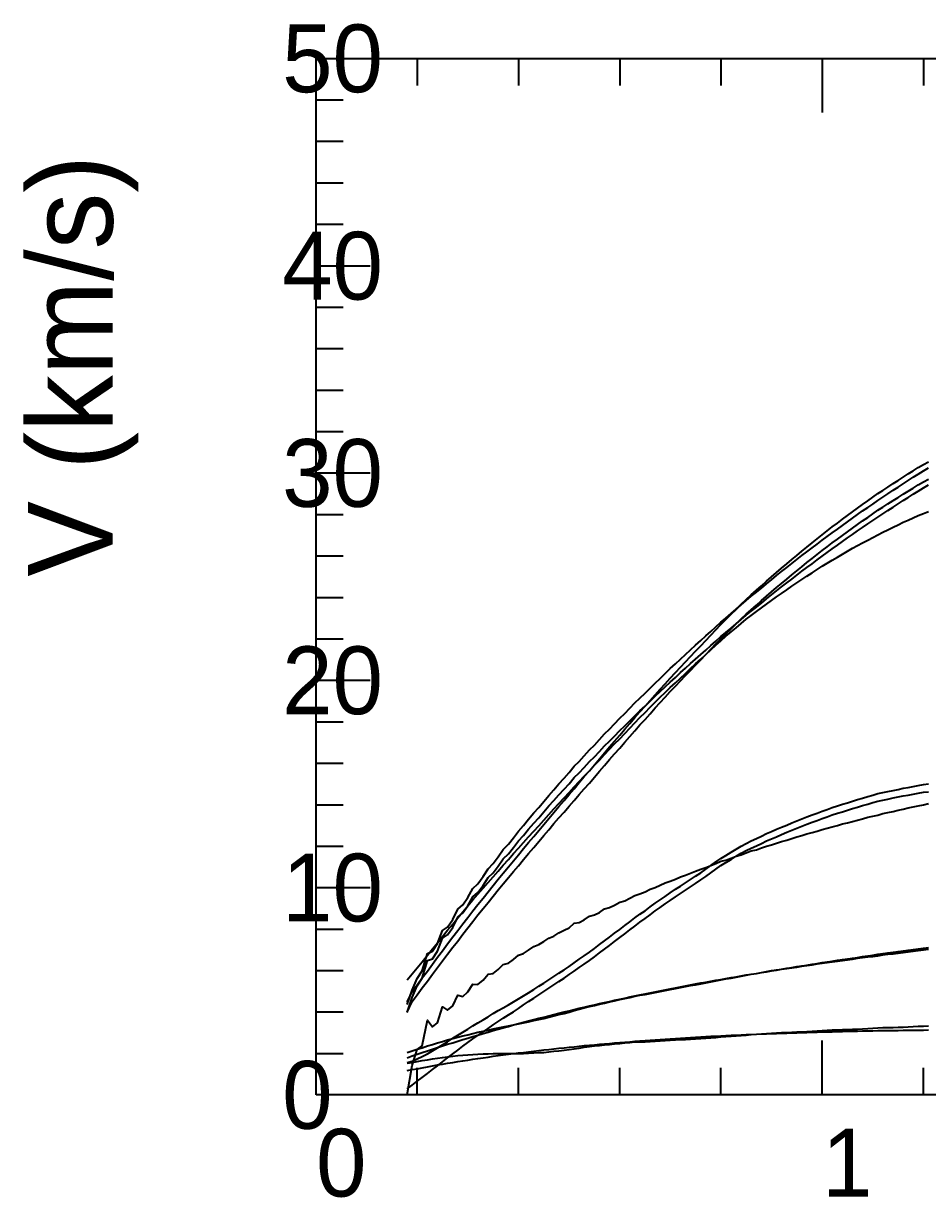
# Model space of a CAD drawing. Extents: x -35 to 185, y -35 to 148.
# Drawn here: x -34.5 to 72.2, y -12.1 to 126.4 of the extents above; entities that cross this region are included whole.
import ezdxf

# ---------------------------------------------------------------- set-up
doc = ezdxf.new("R2010")
doc.units = 0

msp = doc.modelspace()

# ---------------------------------------------------------------- linework, layer by layer
at = {"color": 0}
for p, q in [((11.95, 122.33), (11.95, 119.13)), ((23.89, 122.33), (23.89, 119.13)), ((35.84, 122.33), (35.84, 119.13)), ((47.79, 122.33), (47.79, 119.13)), ((59.73, 122.33), (59.73, 115.93)), ((71.68, 122.33), (71.68, 119.13)), ((0, 117.43), (3.2, 117.43)), ((0, 112.54), (3.2, 112.54)), ((0, 107.65), (3.2, 107.65)), ((0, 102.76), (3.2, 102.76)), ((0, 97.86), (6.4, 97.86)), ((0, 92.97), (3.2, 92.97)), ((0, 88.08), (3.2, 88.08)), ((0, 83.18), (3.2, 83.18)), ((0, 78.29), (3.2, 78.29)), ((0, 73.4), (6.4, 73.4)), ((0, 68.5), (3.2, 68.5)), ((0, 63.61), (3.2, 63.61)), ((0, 58.72), (3.2, 58.72)), ((0, 53.82), (3.2, 53.82)), ((0, 48.93), (6.4, 48.93)), ((0, 44.04), (3.2, 44.04)), ((0, 39.14), (3.2, 39.14)), ((0, 34.25), (3.2, 34.25)), ((0, 29.36), (3.2, 29.36)), ((0, 24.47), (6.4, 24.47)), ((0, 19.57), (3.2, 19.57)), ((0, 14.68), (3.2, 14.68)), ((0, 9.79), (3.2, 9.79)), ((59.73, 0), (59.73, 6.4)), ((0, 4.89), (3.2, 4.89)), ((11.95, 0), (11.95, 3.2)), ((23.89, 0), (23.89, 3.2)), ((35.84, 0), (35.84, 3.2)), ((47.79, 0), (47.79, 3.2)), ((71.68, 0), (71.68, 3.2))]:
    msp.add_line(p, q, dxfattribs=at)
msp.add_lwpolyline([(0, 0), (0, 122.33), (179.2, 122.33), (179.2, 0)], close=True, dxfattribs=at)
at = {"color": 4}
for points in [[(10.75, 10.97), (11.35, 12.17), (11.95, 12.99), (12.54, 13.83), (13.14, 14.61), (13.74, 15.44), (14.34, 16.26), (14.93, 17.02), (15.53, 17.84), (16.13, 18.65), (16.73, 19.4), (17.32, 20.19), (17.92, 20.95), (18.52, 21.71), (19.11, 22.48), (19.71, 23.23), (20.31, 23.96), (20.91, 24.72), (21.5, 25.45), (22.1, 26.17), (22.7, 26.9), (23.3, 27.61), (23.89, 28.32), (24.49, 29.06), (25.09, 29.77), (25.69, 30.48), (26.28, 31.21), (26.88, 31.91), (27.48, 32.61), (28.07, 33.34), (28.67, 34.03), (29.27, 34.73), (29.87, 35.45), (30.46, 36.13), (31.06, 36.85), (31.66, 37.56), (32.26, 38.24), (32.85, 38.96), (33.45, 39.68), (34.05, 40.35), (34.65, 41.06), (35.24, 41.76), (35.84, 42.45), (36.44, 43.15), (37.03, 43.84), (37.63, 44.52), (38.23, 45.21), (38.83, 45.88), (39.42, 46.55), (40.02, 47.23), (40.62, 47.88), (41.22, 48.53), (41.81, 49.19), (42.41, 49.83), (43.01, 50.47), (43.61, 51.11), (44.2, 51.73), (44.8, 52.35), (45.4, 53), (45.99, 53.63), (46.59, 54.26), (47.19, 54.9), (47.79, 55.51), (48.38, 56.12), (48.98, 56.73), (49.58, 57.3), (50.18, 57.9), (50.77, 58.47), (51.37, 59), (51.97, 59.55), (52.57, 60.09), (53.16, 60.62), (53.76, 61.15), (54.36, 61.66), (54.95, 62.16), (55.55, 62.69), (56.15, 63.18), (56.75, 63.67), (57.34, 64.18), (57.94, 64.66), (58.54, 65.15), (59.14, 65.63), (59.73, 66.1), (60.33, 66.56), (60.93, 67.04), (61.53, 67.48), (62.12, 67.93), (62.72, 68.38), (63.32, 68.81), (63.91, 69.25), (64.51, 69.69), (65.11, 70.1), (65.71, 70.53), (66.3, 70.97), (66.9, 71.34), (67.5, 71.74), (68.1, 72.14), (68.69, 72.51), (69.29, 72.9), (69.89, 73.28), (70.49, 73.65), (71.08, 74.03), (71.68, 74.39), (72.28, 74.73)], [(10.75, 9.75), (11.35, 11.01), (11.95, 11.82), (12.54, 12.65), (13.14, 13.42), (13.74, 14.24), (14.34, 15.05), (14.93, 15.81), (15.53, 16.62), (16.13, 17.43), (16.73, 18.16), (17.32, 18.95), (17.92, 19.71), (18.52, 20.47), (19.11, 21.23), (19.71, 21.98), (20.31, 22.71), (20.91, 23.46), (21.5, 24.19), (22.1, 24.9), (22.7, 25.64), (23.3, 26.35), (23.89, 27.05), (24.49, 27.79), (25.09, 28.49), (25.69, 29.19), (26.28, 29.91), (26.88, 30.6), (27.48, 31.29), (28.07, 32.01), (28.67, 32.69), (29.27, 33.37), (29.87, 34.08), (30.46, 34.74), (31.06, 35.44), (31.66, 36.13), (32.26, 36.79), (32.85, 37.5), (33.45, 38.21), (34.05, 38.87), (34.65, 39.57), (35.24, 40.25), (35.84, 40.93), (36.44, 41.63), (37.03, 42.3), (37.63, 42.97), (38.23, 43.66), (38.83, 44.32), (39.42, 44.98), (40.02, 45.66), (40.62, 46.3), (41.22, 46.94), (41.81, 47.59), (42.41, 48.23), (43.01, 48.85), (43.61, 49.49), (44.2, 50.1), (44.8, 50.72), (45.4, 51.35), (45.99, 51.97), (46.59, 52.59), (47.19, 53.23), (47.79, 53.82), (48.38, 54.42), (48.98, 55.02), (49.58, 55.59), (50.18, 56.18), (50.77, 56.74), (51.37, 57.26), (51.97, 57.8), (52.57, 58.33), (53.16, 58.84), (53.76, 59.36), (54.36, 59.87), (54.95, 60.36), (55.55, 60.88), (56.15, 61.37), (56.75, 61.85), (57.34, 62.34), (57.94, 62.82), (58.54, 63.3), (59.14, 63.77), (59.73, 64.23), (60.33, 64.68), (60.93, 65.15), (61.53, 65.59), (62.12, 66.02), (62.72, 66.47), (63.32, 66.89), (63.91, 67.32), (64.51, 67.75), (65.11, 68.15), (65.71, 68.57), (66.3, 69), (66.9, 69.36), (67.5, 69.76), (68.1, 70.15), (68.69, 70.51), (69.29, 70.9), (69.89, 71.26), (70.49, 71.62), (71.08, 71.99), (71.68, 72.35), (72.28, 72.67)], [(10.75, 5.01), (11.35, 5.18), (11.95, 5.38), (12.54, 5.57), (13.14, 5.77), (13.74, 5.96), (14.34, 6.13), (14.93, 6.31), (15.53, 6.48), (16.13, 6.65), (16.73, 6.81), (17.32, 6.95), (17.92, 7.1), (18.52, 7.25), (19.11, 7.39), (19.71, 7.52), (20.31, 7.65), (20.91, 7.78), (21.5, 7.91), (22.1, 8.03), (22.7, 8.15), (23.3, 8.26), (23.89, 8.38), (24.49, 8.5), (25.09, 8.64), (25.69, 8.77), (26.28, 8.9), (26.88, 9.03), (27.48, 9.18), (28.07, 9.33), (28.67, 9.47), (29.27, 9.62), (29.87, 9.78), (30.46, 9.94), (31.06, 10.1), (31.66, 10.26), (32.26, 10.42), (32.85, 10.56), (33.45, 10.7), (34.05, 10.83), (34.65, 10.97), (35.24, 11.11), (35.84, 11.24), (36.44, 11.38), (37.03, 11.51), (37.63, 11.64), (38.23, 11.75), (38.83, 11.86), (39.42, 11.97), (40.02, 12.08), (40.62, 12.2), (41.22, 12.32), (41.81, 12.44), (42.41, 12.56), (43.01, 12.67), (43.61, 12.78), (44.2, 12.89), (44.8, 13), (45.4, 13.1), (45.99, 13.22), (46.59, 13.34), (47.19, 13.45), (47.79, 13.57), (48.38, 13.68), (48.98, 13.79), (49.58, 13.9), (50.18, 14.01), (50.77, 14.11), (51.37, 14.23), (51.97, 14.34), (52.57, 14.45), (53.16, 14.56), (53.76, 14.66), (54.36, 14.76), (54.95, 14.85), (55.55, 14.95), (56.15, 15.04), (56.75, 15.14), (57.34, 15.23), (57.94, 15.32), (58.54, 15.42), (59.14, 15.51), (59.73, 15.61), (60.33, 15.7), (60.93, 15.8), (61.53, 15.89), (62.12, 15.97), (62.72, 16.05), (63.32, 16.14), (63.91, 16.22), (64.51, 16.32), (65.11, 16.41), (65.71, 16.5), (66.3, 16.6), (66.9, 16.68), (67.5, 16.76), (68.1, 16.83), (68.69, 16.91), (69.29, 16.99), (69.89, 17.08), (70.49, 17.16), (71.08, 17.24), (71.68, 17.33), (72.28, 17.41)]]:
    msp.add_lwpolyline(points, dxfattribs=at)
at = {"color": 3}
for points in [[(10.75, 10.67), (11.35, 12.37), (11.95, 13.74), (12.54, 14.64), (13.14, 16.69), (13.74, 16.95), (14.34, 17.85), (14.93, 19.39), (15.53, 19.8), (16.13, 20.69), (16.73, 21.93), (17.32, 22.44), (17.92, 23.31), (18.52, 24.35), (19.11, 24.92), (19.71, 25.76), (20.31, 26.69), (20.91, 27.3), (21.5, 28.1), (22.1, 28.95), (22.7, 29.58), (23.3, 30.35), (23.89, 31.14), (24.49, 31.79), (25.09, 32.53), (25.69, 33.27), (26.28, 33.93), (26.88, 34.64), (27.48, 35.35), (28.07, 36.02), (28.67, 36.7), (29.27, 37.38), (29.87, 38.04), (30.46, 38.8), (31.06, 39.36), (31.66, 40.02), (32.26, 40.72), (32.85, 41.29), (33.45, 41.94), (34.05, 42.61), (34.65, 43.18), (35.24, 43.8), (35.84, 44.45), (36.44, 45.02), (37.03, 45.63), (37.63, 46.25), (38.23, 46.83), (38.83, 47.42), (39.42, 48.02), (40.02, 48.59), (40.62, 49.16), (41.22, 49.75), (41.81, 50.31), (42.41, 50.87), (43.01, 51.43), (43.61, 51.99), (44.2, 52.54), (44.8, 53.09), (45.4, 53.63), (45.99, 54.16), (46.59, 54.7), (47.19, 55.24), (47.79, 55.78), (48.38, 56.28), (48.98, 56.81), (49.58, 57.32), (50.18, 57.82), (50.77, 58.34), (51.37, 58.84), (51.97, 59.33), (52.57, 59.82), (53.16, 60.32), (53.76, 60.8), (54.36, 61.28), (54.95, 61.76), (55.55, 62.23), (56.15, 62.7), (56.75, 63.17), (57.34, 63.64), (57.94, 64.09), (58.54, 64.55), (59.14, 65), (59.73, 65.45), (60.33, 65.89), (60.93, 66.34), (61.53, 66.77), (62.12, 67.2), (62.72, 67.64), (63.32, 68.06), (63.91, 68.48), (64.51, 68.91), (65.11, 69.32), (65.71, 69.72), (66.3, 70.15), (66.9, 70.54), (67.5, 70.94), (68.1, 71.35), (68.69, 71.73), (69.29, 72.12), (69.89, 72.5), (70.49, 72.89), (71.08, 73.27), (71.68, 73.64), (72.28, 74.01)], [(10.75, 9.73), (11.35, 11.49), (11.95, 12.87), (12.54, 13.76), (13.14, 15.86), (13.74, 16.07), (14.34, 16.95), (14.93, 18.51), (15.53, 18.88), (16.13, 19.75), (16.73, 20.99), (17.32, 21.47), (17.92, 22.32), (18.52, 23.36), (19.11, 23.9), (19.71, 24.72), (20.31, 25.64), (20.91, 26.22), (21.5, 27.01), (22.1, 27.84), (22.7, 28.46), (23.3, 29.21), (23.89, 29.98), (24.49, 30.61), (25.09, 31.34), (25.69, 32.07), (26.28, 32.71), (26.88, 33.4), (27.48, 34.1), (28.07, 34.74), (28.67, 35.41), (29.27, 36.08), (29.87, 36.72), (30.46, 37.47), (31.06, 38.01), (31.66, 38.65), (32.26, 39.35), (32.85, 39.9), (33.45, 40.54), (34.05, 41.19), (34.65, 41.74), (35.24, 42.35), (35.84, 42.99), (36.44, 43.55), (37.03, 44.14), (37.63, 44.75), (38.23, 45.31), (38.83, 45.89), (39.42, 46.48), (40.02, 47.04), (40.62, 47.6), (41.22, 48.17), (41.81, 48.72), (42.41, 49.27), (43.01, 49.83), (43.61, 50.37), (44.2, 50.91), (44.8, 51.44), (45.4, 51.98), (45.99, 52.5), (46.59, 53.03), (47.19, 53.56), (47.79, 54.09), (48.38, 54.58), (48.98, 55.1), (49.58, 55.6), (50.18, 56.09), (50.77, 56.6), (51.37, 57.09), (51.97, 57.57), (52.57, 58.05), (53.16, 58.54), (53.76, 59.01), (54.36, 59.48), (54.95, 59.96), (55.55, 60.42), (56.15, 60.88), (56.75, 61.34), (57.34, 61.8), (57.94, 62.25), (58.54, 62.69), (59.14, 63.14), (59.73, 63.58), (60.33, 64.01), (60.93, 64.45), (61.53, 64.88), (62.12, 65.3), (62.72, 65.73), (63.32, 66.14), (63.91, 66.56), (64.51, 66.98), (65.11, 67.38), (65.71, 67.78), (66.3, 68.19), (66.9, 68.58), (67.5, 68.97), (68.1, 69.38), (68.69, 69.75), (69.29, 70.13), (69.89, 70.51), (70.49, 70.88), (71.08, 71.26), (71.68, 71.63), (72.28, 71.99)], [(10.75, 4.39), (11.35, 4.59), (11.95, 4.8), (12.54, 5), (13.14, 5.2), (13.74, 5.39), (14.34, 5.59), (14.93, 5.78), (15.53, 5.97), (16.13, 6.16), (16.73, 6.34), (17.32, 6.53), (17.92, 6.71), (18.52, 6.89), (19.11, 7.06), (19.71, 7.24), (20.31, 7.41), (20.91, 7.58), (21.5, 7.75), (22.1, 7.92), (22.7, 8.08), (23.3, 8.25), (23.89, 8.41), (24.49, 8.57), (25.09, 8.73), (25.69, 8.88), (26.28, 9.04), (26.88, 9.19), (27.48, 9.34), (28.07, 9.49), (28.67, 9.64), (29.27, 9.79), (29.87, 9.93), (30.46, 10.08), (31.06, 10.22), (31.66, 10.36), (32.26, 10.5), (32.85, 10.64), (33.45, 10.77), (34.05, 10.91), (34.65, 11.04), (35.24, 11.17), (35.84, 11.3), (36.44, 11.43), (37.03, 11.56), (37.63, 11.68), (38.23, 11.81), (38.83, 11.93), (39.42, 12.05), (40.02, 12.18), (40.62, 12.29), (41.22, 12.41), (41.81, 12.53), (42.41, 12.65), (43.01, 12.76), (43.61, 12.87), (44.2, 12.99), (44.8, 13.1), (45.4, 13.21), (45.99, 13.32), (46.59, 13.42), (47.19, 13.53), (47.79, 13.63), (48.38, 13.74), (48.98, 13.84), (49.58, 13.94), (50.18, 14.05), (50.77, 14.15), (51.37, 14.24), (51.97, 14.34), (52.57, 14.44), (53.16, 14.54), (53.76, 14.63), (54.36, 14.72), (54.95, 14.82), (55.55, 14.91), (56.15, 15), (56.75, 15.09), (57.34, 15.18), (57.94, 15.27), (58.54, 15.36), (59.14, 15.45), (59.73, 15.53), (60.33, 15.62), (60.93, 15.7), (61.53, 15.79), (62.12, 15.87), (62.72, 15.95), (63.32, 16.03), (63.91, 16.12), (64.51, 16.2), (65.11, 16.28), (65.71, 16.35), (66.3, 16.43), (66.9, 16.51), (67.5, 16.59), (68.1, 16.66), (68.69, 16.74), (69.29, 16.82), (69.89, 16.89), (70.49, 16.97), (71.08, 17.04), (71.68, 17.11), (72.28, 17.19)]]:
    msp.add_lwpolyline(points, dxfattribs=at)
at = {"color": 6}
for points in [[(10.75, 13.58), (11.35, 14.29), (11.95, 15), (12.54, 15.72), (13.14, 16.47), (13.74, 17.22), (14.34, 17.96), (14.93, 18.7), (15.53, 19.43), (16.13, 20.16), (16.73, 20.88), (17.32, 21.59), (17.92, 22.3), (18.52, 23.02), (19.11, 23.7), (19.71, 24.38), (20.31, 25.06), (20.91, 25.74), (21.5, 26.42), (22.1, 27.1), (22.7, 27.79), (23.3, 28.47), (23.89, 29.13), (24.49, 29.79), (25.09, 30.45), (25.69, 31.11), (26.28, 31.76), (26.88, 32.42), (27.48, 33.08), (28.07, 33.74), (28.67, 34.39), (29.27, 35.04), (29.87, 35.7), (30.46, 36.35), (31.06, 36.99), (31.66, 37.62), (32.26, 38.26), (32.85, 38.9), (33.45, 39.52), (34.05, 40.16), (34.65, 40.79), (35.24, 41.42), (35.84, 42.04), (36.44, 42.66), (37.03, 43.28), (37.63, 43.91), (38.23, 44.52), (38.83, 45.13), (39.42, 45.75), (40.02, 46.36), (40.62, 46.94), (41.22, 47.5), (41.81, 48.06), (42.41, 48.62), (43.01, 49.18), (43.61, 49.74), (44.2, 50.31), (44.8, 50.87), (45.4, 51.43), (45.99, 51.97), (46.59, 52.52), (47.19, 53.06), (47.79, 53.6), (48.38, 54.15), (48.98, 54.64), (49.58, 55.14), (50.18, 55.64), (50.77, 56.14), (51.37, 56.59), (51.97, 57.03), (52.57, 57.47), (53.16, 57.91), (53.76, 58.36), (54.36, 58.77), (54.95, 59.19), (55.55, 59.61), (56.15, 60.03), (56.75, 60.43), (57.34, 60.83), (57.94, 61.23), (58.54, 61.63), (59.14, 62.01), (59.73, 62.38), (60.33, 62.74), (60.93, 63.11), (61.53, 63.47), (62.12, 63.82), (62.72, 64.16), (63.32, 64.51), (63.91, 64.85), (64.51, 65.17), (65.11, 65.48), (65.71, 65.79), (66.3, 66.1), (66.9, 66.41), (67.5, 66.7), (68.1, 67), (68.69, 67.29), (69.29, 67.58), (69.89, 67.84), (70.49, 68.1), (71.08, 68.36), (71.68, 68.62), (72.28, 68.87)], [(10.75, 0.71), (11.35, 1.16), (11.95, 1.61), (12.54, 2.06), (13.14, 2.51), (13.74, 2.98), (14.34, 3.44), (14.93, 3.91), (15.53, 4.38), (16.13, 4.85), (16.73, 5.29), (17.32, 5.73), (17.92, 6.17), (18.52, 6.61), (19.11, 7.02), (19.71, 7.43), (20.31, 7.84), (20.91, 8.25), (21.5, 8.66), (22.1, 9.04), (22.7, 9.43), (23.3, 9.82), (23.89, 10.21), (24.49, 10.61), (25.09, 11.01), (25.69, 11.41), (26.28, 11.81), (26.88, 12.21), (27.48, 12.6), (28.07, 13), (28.67, 13.4), (29.27, 13.79), (29.87, 14.2), (30.46, 14.61), (31.06, 15.02), (31.66, 15.42), (32.26, 15.86), (32.85, 16.3), (33.45, 16.75), (34.05, 17.2), (34.65, 17.64), (35.24, 18.1), (35.84, 18.56), (36.44, 19.02), (37.03, 19.47), (37.63, 19.92), (38.23, 20.37), (38.83, 20.82), (39.42, 21.26), (40.02, 21.71), (40.62, 22.12), (41.22, 22.54), (41.81, 22.96), (42.41, 23.38), (43.01, 23.77), (43.61, 24.17), (44.2, 24.56), (44.8, 24.96), (45.4, 25.37), (45.99, 25.79), (46.59, 26.21), (47.19, 26.64), (47.79, 27.06), (48.38, 27.42), (48.98, 27.79), (49.58, 28.16), (50.18, 28.52), (50.77, 28.83), (51.37, 29.12), (51.97, 29.4), (52.57, 29.68), (53.16, 29.97), (53.76, 30.22), (54.36, 30.47), (54.95, 30.73), (55.55, 30.99), (56.15, 31.23), (56.75, 31.47), (57.34, 31.71), (57.94, 31.95), (58.54, 32.19), (59.14, 32.39), (59.73, 32.61), (60.33, 32.83), (60.93, 33.04), (61.53, 33.23), (62.12, 33.42), (62.72, 33.61), (63.32, 33.79), (63.91, 33.97), (64.51, 34.15), (65.11, 34.32), (65.71, 34.49), (66.3, 34.66), (66.9, 34.78), (67.5, 34.91), (68.1, 35.04), (68.69, 35.17), (69.29, 35.28), (69.89, 35.39), (70.49, 35.5), (71.08, 35.61), (71.68, 35.73), (72.28, 35.78)]]:
    msp.add_lwpolyline(points, dxfattribs=at)
at = {"color": 1}
msp.add_lwpolyline([(10.75, 3.82), (11.35, 3.99), (11.95, 4.25), (12.54, 4.54), (13.14, 4.86), (13.74, 5.2), (14.34, 5.54), (14.93, 5.91), (15.53, 6.28), (16.13, 6.68), (16.73, 7.04), (17.32, 7.4), (17.92, 7.77), (18.52, 8.15), (19.11, 8.52), (19.71, 8.87), (20.31, 9.22), (20.91, 9.59), (21.5, 9.95), (22.1, 10.29), (22.7, 10.63), (23.3, 10.97), (23.89, 11.32), (24.49, 11.68), (25.09, 12.06), (25.69, 12.44), (26.28, 12.82), (26.88, 13.2), (27.48, 13.59), (28.07, 13.98), (28.67, 14.37), (29.27, 14.76), (29.87, 15.17), (30.46, 15.59), (31.06, 16), (31.66, 16.42), (32.26, 16.86), (32.85, 17.29), (33.45, 17.74), (34.05, 18.18), (34.65, 18.62), (35.24, 19.08), (35.84, 19.53), (36.44, 19.98), (37.03, 20.43), (37.63, 20.88), (38.23, 21.31), (38.83, 21.74), (39.42, 22.18), (40.02, 22.61), (40.62, 23.02), (41.22, 23.43), (41.81, 23.85), (42.41, 24.26), (43.01, 24.65), (43.61, 25.04), (44.2, 25.43), (44.8, 25.82), (45.4, 26.22), (45.99, 26.65), (46.59, 27.07), (47.19, 27.49), (47.79, 27.91), (48.38, 28.27), (48.98, 28.64), (49.58, 29), (50.18, 29.37), (50.77, 29.68), (51.37, 29.97), (51.97, 30.26), (52.57, 30.55), (53.16, 30.83), (53.76, 31.08), (54.36, 31.34), (54.95, 31.6), (55.55, 31.85), (56.15, 32.1), (56.75, 32.33), (57.34, 32.57), (57.94, 32.81), (58.54, 33.05), (59.14, 33.26), (59.73, 33.48), (60.33, 33.7), (60.93, 33.92), (61.53, 34.11), (62.12, 34.3), (62.72, 34.48), (63.32, 34.67), (63.91, 34.85), (64.51, 35.02), (65.11, 35.2), (65.71, 35.38), (66.3, 35.56), (66.9, 35.68), (67.5, 35.81), (68.1, 35.93), (68.69, 36.06), (69.29, 36.18), (69.89, 36.29), (70.49, 36.41), (71.08, 36.52), (71.68, 36.64), (72.28, 36.7)], dxfattribs=at)
at = {"color": 2}
for points in [[(10.75, 3.82), (11.35, 3.99), (11.95, 4.25), (12.54, 4.54), (13.14, 4.86), (13.74, 5.2), (14.34, 5.54), (14.93, 5.91), (15.53, 6.28), (16.13, 6.68), (16.73, 7.04), (17.32, 7.4), (17.92, 7.77), (18.52, 8.15), (19.11, 8.52), (19.71, 8.87), (20.31, 9.22), (20.91, 9.59), (21.5, 9.95), (22.1, 10.29), (22.7, 10.63), (23.3, 10.97), (23.89, 11.32), (24.49, 11.68), (25.09, 12.06), (25.69, 12.44), (26.28, 12.82), (26.88, 13.2), (27.48, 13.59), (28.07, 13.98), (28.67, 14.37), (29.27, 14.76), (29.87, 15.17), (30.46, 15.59), (31.06, 16), (31.66, 16.42), (32.26, 16.86), (32.85, 17.29), (33.45, 17.74), (34.05, 18.18), (34.65, 18.62), (35.24, 19.08), (35.84, 19.53), (36.44, 19.98), (37.03, 20.43), (37.63, 20.88), (38.23, 21.31), (38.83, 21.74), (39.42, 22.18), (40.02, 22.61), (40.62, 23.02), (41.22, 23.43), (41.81, 23.85), (42.41, 24.26), (43.01, 24.65), (43.61, 25.04), (44.2, 25.43), (44.8, 25.82), (45.4, 26.22), (45.99, 26.65), (46.59, 27.07), (47.19, 27.49), (47.79, 27.91), (48.38, 28.27), (48.98, 28.64), (49.58, 29), (50.18, 29.37), (50.77, 29.68), (51.37, 29.97), (51.97, 30.26), (52.57, 30.55), (53.16, 30.83), (53.76, 31.08), (54.36, 31.34), (54.95, 31.6), (55.55, 31.85), (56.15, 32.1), (56.75, 32.33), (57.34, 32.57), (57.94, 32.81), (58.54, 33.05), (59.14, 33.26), (59.73, 33.48), (60.33, 33.7), (60.93, 33.92), (61.53, 34.11), (62.12, 34.3), (62.72, 34.48), (63.32, 34.67), (63.91, 34.85), (64.51, 35.02), (65.11, 35.2), (65.71, 35.38), (66.3, 35.56), (66.9, 35.68), (67.5, 35.81), (68.1, 35.93), (68.69, 36.06), (69.29, 36.18), (69.89, 36.29), (70.49, 36.41), (71.08, 36.52), (71.68, 36.64), (72.28, 36.7)], [(10.75, 0), (11.35, 3.47), (11.95, 5.34), (12.54, 5.78), (13.14, 8.81), (13.74, 8.03), (14.34, 8.51), (14.93, 10.39), (15.53, 9.98), (16.13, 10.49), (16.73, 11.78), (17.32, 11.6), (17.92, 12.15), (18.52, 13.06), (19.11, 13.03), (19.71, 13.54), (20.31, 14.26), (20.91, 14.33), (21.5, 14.81), (22.1, 15.39), (22.7, 15.53), (23.3, 15.98), (23.89, 16.47), (24.49, 16.67), (25.09, 17.08), (25.69, 17.5), (26.28, 17.73), (26.88, 18.12), (27.48, 18.49), (28.07, 18.75), (28.67, 19.11), (29.27, 19.44), (29.87, 19.72), (30.46, 20.26), (31.06, 20.36), (31.66, 20.65), (32.26, 21.11), (32.85, 21.24), (33.45, 21.54), (34.05, 21.94), (34.65, 22.1), (35.24, 22.38), (35.84, 22.75), (36.44, 22.92), (37.03, 23.2), (37.63, 23.52), (38.23, 23.71), (38.83, 23.98), (39.42, 24.28), (40.02, 24.48), (40.62, 24.74), (41.22, 25.01), (41.81, 25.22), (42.41, 25.47), (43.01, 25.72), (43.61, 25.93), (44.2, 26.17), (44.8, 26.41), (45.4, 26.62), (45.99, 26.85), (46.59, 27.07), (47.19, 27.29), (47.79, 27.57), (48.38, 27.72), (48.98, 27.93), (49.58, 28.19), (50.18, 28.34), (50.77, 28.55), (51.37, 28.79), (51.97, 28.94), (52.57, 29.14), (53.16, 29.36), (53.76, 29.52), (54.36, 29.71), (54.95, 29.92), (55.55, 30.08), (56.15, 30.27), (56.75, 30.46), (57.34, 30.62), (57.94, 30.8), (58.54, 30.98), (59.14, 31.14), (59.73, 31.31), (60.33, 31.48), (60.93, 31.64), (61.53, 31.8), (62.12, 31.97), (62.72, 32.12), (63.32, 32.28), (63.91, 32.43), (64.51, 32.59), (65.11, 32.76), (65.71, 32.88), (66.3, 33.03), (66.9, 33.19), (67.5, 33.31), (68.1, 33.46), (68.69, 33.6), (69.29, 33.72), (69.89, 33.86), (70.49, 34), (71.08, 34.12), (71.68, 34.24), (72.28, 34.38)], [(10.75, 2.86), (11.35, 2.98), (11.95, 3.09), (12.54, 3.2), (13.14, 3.31), (13.74, 3.42), (14.34, 3.53), (14.93, 3.63), (15.53, 3.73), (16.13, 3.83), (16.73, 3.93), (17.32, 4.02), (17.92, 4.11), (18.52, 4.2), (19.11, 4.29), (19.71, 4.38), (20.31, 4.47), (20.91, 4.55), (21.5, 4.63), (22.1, 4.71), (22.7, 4.79), (23.3, 4.87), (23.89, 4.95), (24.49, 5.02), (25.09, 5.09), (25.69, 5.16), (26.28, 5.23), (26.88, 5.3), (27.48, 5.37), (28.07, 5.44), (28.67, 5.5), (29.27, 5.56), (29.87, 5.63), (30.46, 5.69), (31.06, 5.75), (31.66, 5.81), (32.26, 5.86), (32.85, 5.92), (33.45, 5.97), (34.05, 6.03), (34.65, 6.08), (35.24, 6.13), (35.84, 6.18), (36.44, 6.23), (37.03, 6.28), (37.63, 6.32), (38.23, 6.37), (38.83, 6.41), (39.42, 6.46), (40.02, 6.5), (40.62, 6.54), (41.22, 6.58), (41.81, 6.62), (42.41, 6.66), (43.01, 6.7), (43.61, 6.74), (44.2, 6.77), (44.8, 6.81), (45.4, 6.84), (45.99, 6.88), (46.59, 6.91), (47.19, 6.94), (47.79, 6.97), (48.38, 7), (48.98, 7.03), (49.58, 7.06), (50.18, 7.09), (50.77, 7.11), (51.37, 7.14), (51.97, 7.17), (52.57, 7.19), (53.16, 7.21), (53.76, 7.24), (54.36, 7.26), (54.95, 7.28), (55.55, 7.3), (56.15, 7.32), (56.75, 7.34), (57.34, 7.36), (57.94, 7.38), (58.54, 7.4), (59.14, 7.41), (59.73, 7.43), (60.33, 7.45), (60.93, 7.46), (61.53, 7.48), (62.12, 7.49), (62.72, 7.5), (63.32, 7.52), (63.91, 7.53), (64.51, 7.54), (65.11, 7.55), (65.71, 7.57), (66.3, 7.58), (66.9, 7.59), (67.5, 7.6), (68.1, 7.61), (68.69, 7.61), (69.29, 7.62), (69.89, 7.63), (70.49, 7.64), (71.08, 7.65), (71.68, 7.65), (72.28, 7.66)]]:
    msp.add_lwpolyline(points, dxfattribs=at)
at = {"color": 5}
msp.add_lwpolyline([(10.75, 3.75), (11.35, 3.82), (11.95, 3.93), (12.54, 4.04), (13.14, 4.15), (13.74, 4.26), (14.34, 4.34), (14.93, 4.42), (15.53, 4.5), (16.13, 4.58), (16.73, 4.64), (17.32, 4.68), (17.92, 4.73), (18.52, 4.77), (19.11, 4.82), (19.71, 4.83), (20.31, 4.85), (20.91, 4.87), (21.5, 4.9), (22.1, 4.9), (22.7, 4.9), (23.3, 4.9), (23.89, 4.9), (24.49, 4.9), (25.09, 4.94), (25.69, 4.96), (26.28, 4.99), (26.88, 5.02), (27.48, 5.08), (28.07, 5.14), (28.67, 5.2), (29.27, 5.26), (29.87, 5.34), (30.46, 5.44), (31.06, 5.53), (31.66, 5.63), (32.26, 5.72), (32.85, 5.77), (33.45, 5.83), (34.05, 5.9), (34.65, 5.96), (35.24, 6.02), (35.84, 6.08), (36.44, 6.13), (37.03, 6.19), (37.63, 6.25), (38.23, 6.26), (38.83, 6.28), (39.42, 6.3), (40.02, 6.33), (40.62, 6.37), (41.22, 6.41), (41.81, 6.45), (42.41, 6.49), (43.01, 6.53), (43.61, 6.55), (44.2, 6.58), (44.8, 6.61), (45.4, 6.64), (45.99, 6.69), (46.59, 6.74), (47.19, 6.79), (47.79, 6.84), (48.38, 6.88), (48.98, 6.93), (49.58, 6.97), (50.18, 7.01), (50.77, 7.05), (51.37, 7.11), (51.97, 7.16), (52.57, 7.21), (53.16, 7.26), (53.76, 7.29), (54.36, 7.32), (54.95, 7.35), (55.55, 7.38), (56.15, 7.41), (56.75, 7.43), (57.34, 7.46), (57.94, 7.49), (58.54, 7.51), (59.14, 7.55), (59.73, 7.59), (60.33, 7.63), (60.93, 7.66), (61.53, 7.69), (62.12, 7.7), (62.72, 7.72), (63.32, 7.74), (63.91, 7.75), (64.51, 7.8), (65.11, 7.84), (65.71, 7.88), (66.3, 7.92), (66.9, 7.94), (67.5, 7.96), (68.1, 7.97), (68.69, 7.98), (69.29, 7.99), (69.89, 8.03), (70.49, 8.06), (71.08, 8.09), (71.68, 8.12), (72.28, 8.15)], dxfattribs=at)

# ---------------------------------------------------------------- texts
at = {"color": 0}
for s, p in [('50', (-4, 118.33)), ('40', (-4, 93.86)), ('30', (-4, 69.4)), ('20', (-4, 44.93)), ('10', (-4, 20.47)), ('0', (-4, -4)), ('0', (0, -12)), ('1', (59.73, -12))]:
    msp.add_text(s, height=8, dxfattribs=at).set_placement(p)
msp.add_text('V (km/s)', height=10, rotation=90, dxfattribs=at).set_placement((-24, 61.16))

doc.saveas('drawing.dxf')
